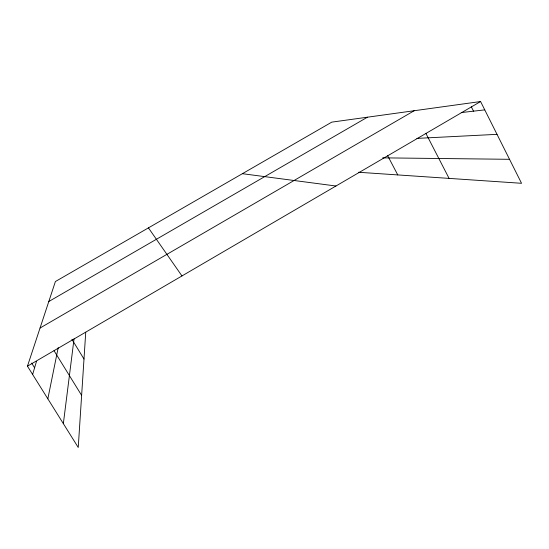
<?xml version="1.0" encoding="UTF-8"?>
<svg xmlns="http://www.w3.org/2000/svg" width="549" height="549" viewBox="0 0 549 549"><rect width="100%" height="100%" fill="white"/><g stroke="black" fill="none" stroke-linecap="round" stroke-linejoin="round"><path stroke-width="0.82" d="M85.74 332.214L78.239 447.462L27.45 366.19L55.394 281.541L331.781 122.132L480.588 101.538L521.55 183.297L358.497 172.262M63.348 423.629L74.046 338.836M47.838 398.814L58.208 347.634M32.631 374.48L36.447 361.496M27.45 366.19L480.588 101.538M40.05 328.028L414.214 110.72M48.792 301.525L367.439 117.198M461.249 112.579L484.76 109.869M416.869 138.396L497.023 134.34M382.68 157.851L509.527 159.306M242.39 173.69L335.954 186.008M148.436 227.876L181.966 275.948M31.67 363.095L34.594 367.789M54.042 350.701L81.629 395.39M71.912 339.303L83.997 359.039M387.676 155.717L397.757 174.918M425.866 133.332L449.082 178.391M471.303 106.753L473.526 111.166"/></g></svg>
